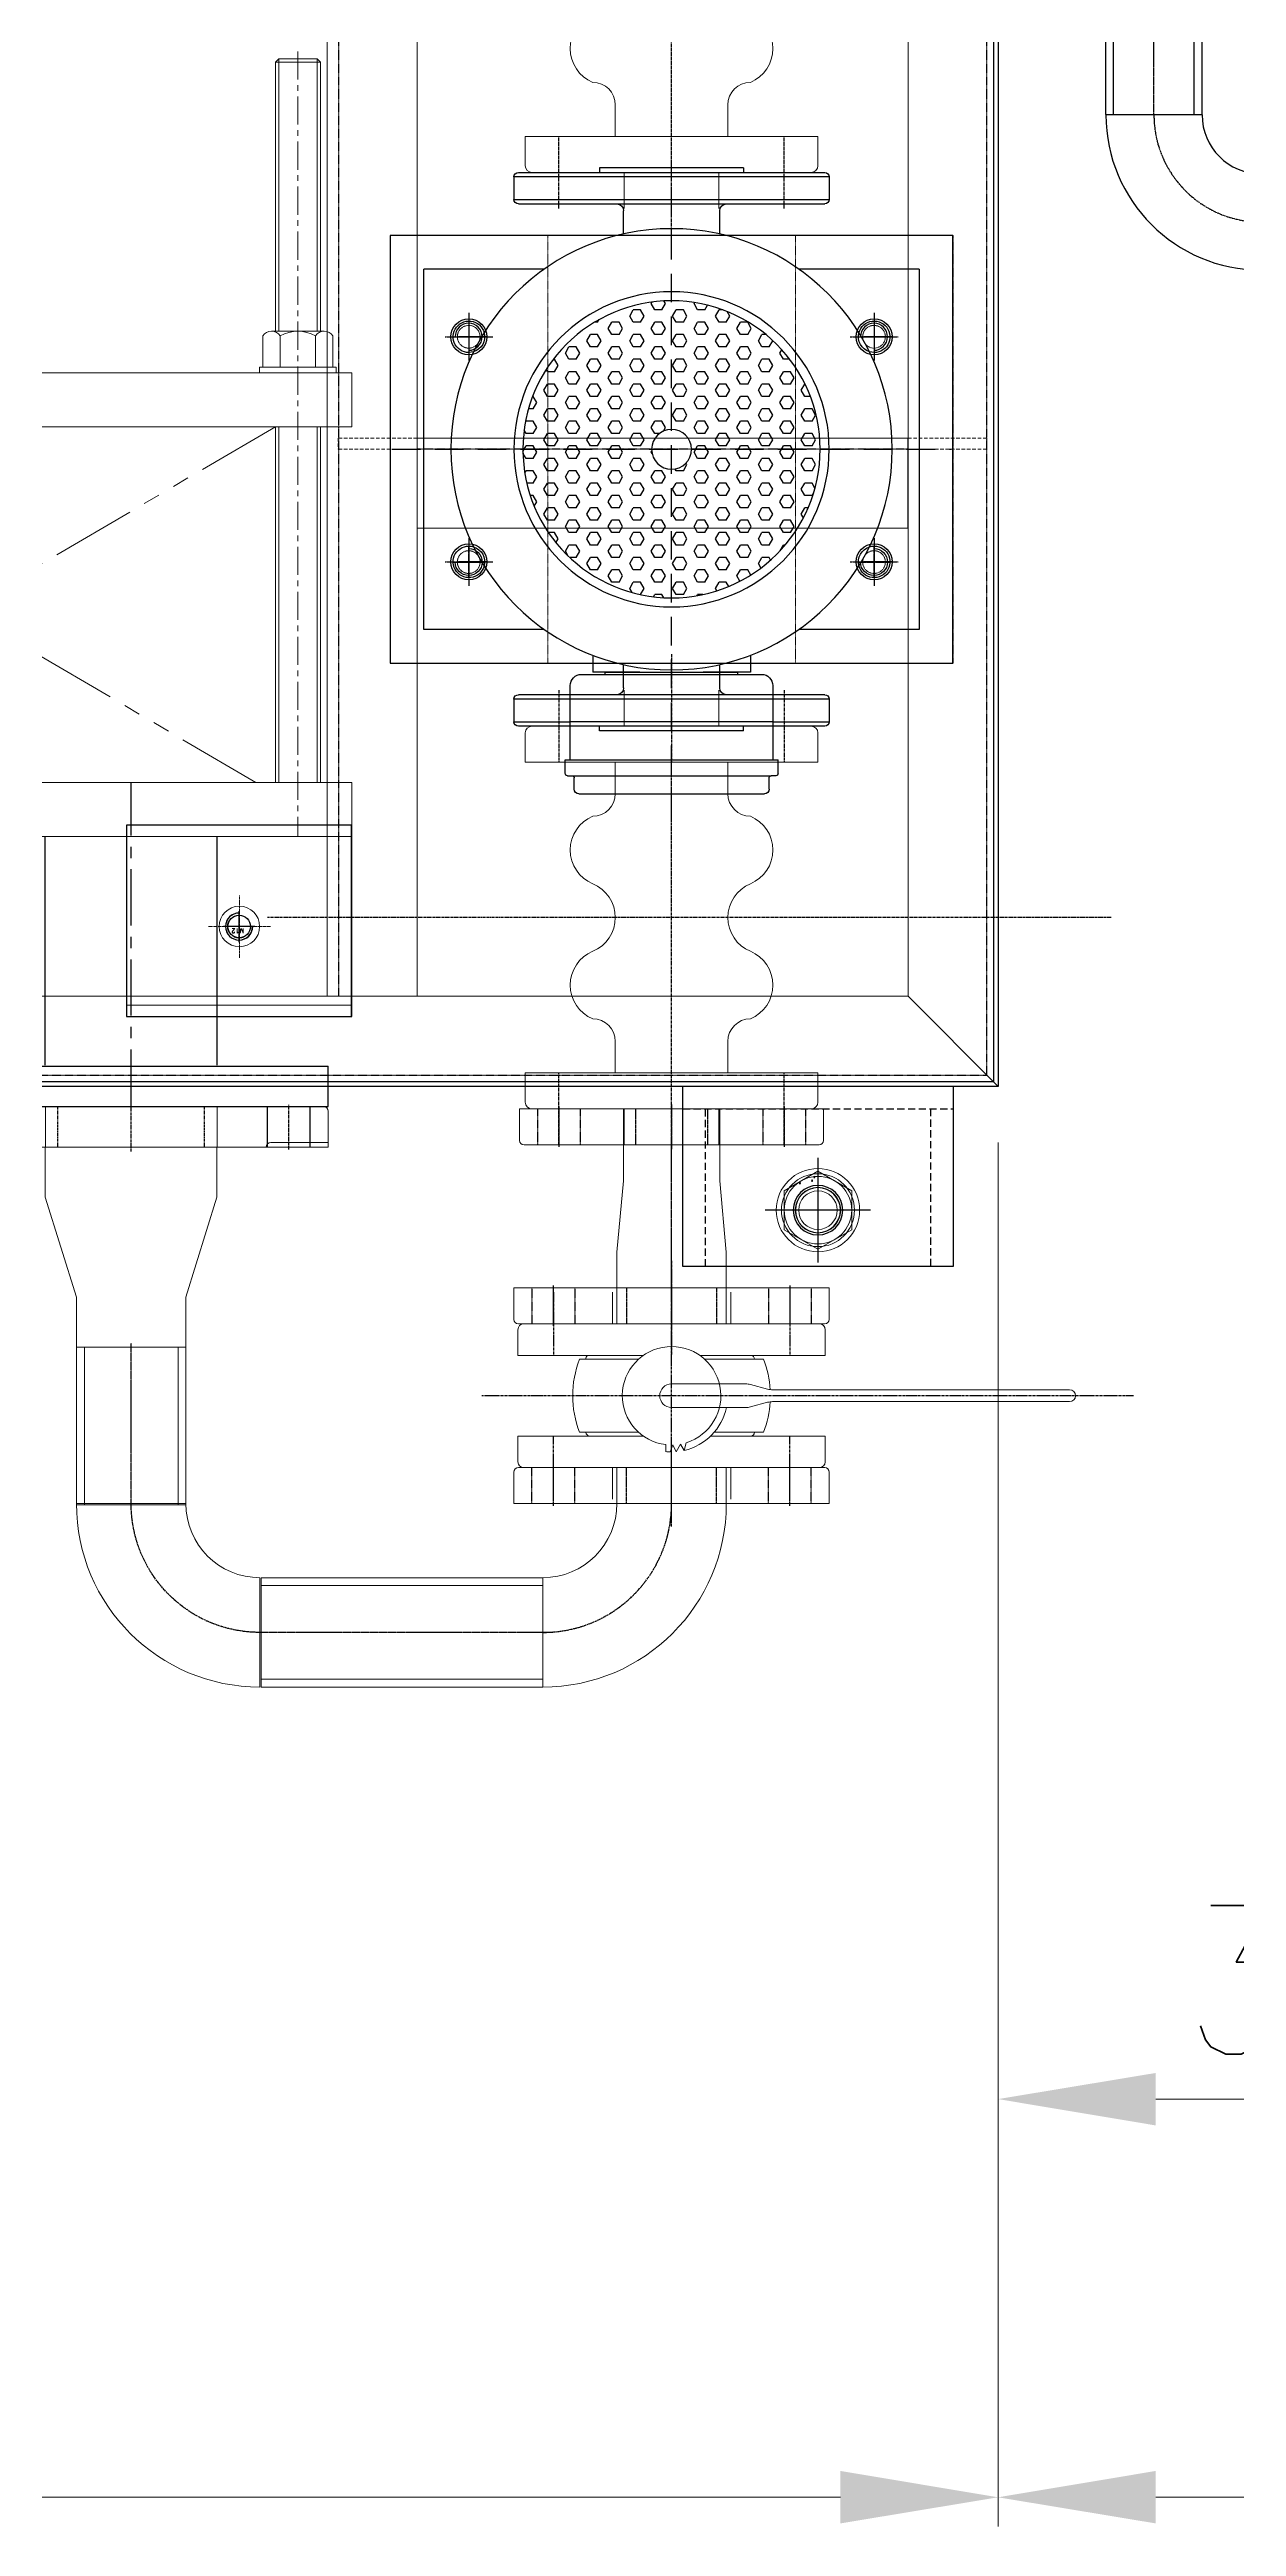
# Model space of a CAD drawing. Header units: millimetres. Extents: x -32759 to 129432, y 390 to 54305.
# Drawn here: x 15006 to 15533, y 26105 to 27205 of the extents above; entities that cross this region are included whole.
import ezdxf

# ---------------------------------------------------------------- set-up
doc = ezdxf.new("R2010")
doc.units = ezdxf.units.MM
for name, pattern in [('CENTER', [2, 1.25, -0.25, 0.25, -0.25]), ('DASHED', [19.05, 12.7, -6.35]), ('HIDDEN', [0.375, 0.25, -0.125]), ('HIDDEN2', [4.7625, 3.175, -1.5875]), ('PHANTOM', [2.5, 1.25, -0.25, 0.25, -0.25, 0.25, -0.25])]:
    doc.linetypes.add(name, pattern=pattern)
for name, color, linetype in [('01a', 8, 'Continuous'), ('01d', 211, 'Continuous'), ('01j', 243, 'Continuous'), ('1', 20, 'Continuous'), ('2', 2, 'DASHED'), ('3', 5, 'Continuous'), ('65A_65A_10K-FF', 7, 'Continuous'), ('BOM-UDEF', 3, 'Continuous'), ('CENTER', 1, 'CENTER'), ('CL', 1, 'CENTER'), ('FL', 3, 'Continuous'), ('HL', 2, 'HIDDEN'), ('IL', 5, 'PHANTOM'), ('OUTLINE', 7, 'Continuous'), ('PL', 5, 'PHANTOM'), ('RD', 5, 'Continuous'), ('외형선', 3, 'Continuous')]:
    doc.layers.add(name, color=color, linetype=linetype)
doc.layers.add('02 숨은선', color=2, linetype='HIDDEN', lineweight=15)
doc.layers.add('_BODY', color=7, linetype='Continuous', lineweight=13)
doc.styles.add('ROAMNS', font='romans.shx', dxfattribs={"width": 0.8, "bigfont": 'whgtxt.shx'})
doc.styles.get("Standard").update_dxf_attribs({"font": 'arial.ttf'})
doc.styles.add('한글', font='romans.shx', dxfattribs={"height": 4, "bigfont": 'whgtxt.shx'})
doc.dimstyles.new('20 작은 한덕_도면칫수', dxfattribs={"dimscale": 20, "dimtxt": 3.3, "dimasz": 3.5, "dimexe": 0.65, "dimexo": 1.25, "dimgap": 1, "dimtad": 1, "dimdec": 0, "dimdsep": 46, "dimtxsty": 'ROAMNS', "dimcen": 0, "dimclrd": 7, "dimclre": 7, "dimclrt": 2, "dimadec": 0, "dimazin": 2, "dimtp": 0.1, "dimtm": 0.1, "dimtfac": 0.71, "dimtdec": 0, "dimtmove": 0, "dimatfit": 3, "dimfxl": 1, "dimlwd": -1, "dimlwe": -1, "dimarcsym": 1})
doc.dimstyles.new('AM_ISO$0', dxfattribs={"dimtxt": 3.5, "dimasz": 3.5, "dimexe": 1, "dimexo": 1, "dimgap": 1.5, "dimtad": 1, "dimdsep": 46, "dimtxsty": 'Standard', "dimcen": 0, "dimclrd": 256, "dimclre": 256, "dimclrt": 2, "dimadec": 0, "dimazin": 2, "dimtp": 0.1, "dimtm": 0.1, "dimtfac": 0.71, "dimtdec": 3, "dimtmove": 0, "dimatfit": 3, "dimfxl": 1, "dimlwd": -1, "dimlwe": -1, "dimarcsym": 1})

# ---------------------------------------------------------------- blocks, each defined once
blk = doc.blocks.new('A$C63697C70')
at = {"ltscale": 0.5}
for p, q in [((2, 135), (2, 0)), ((16, 135), (2, 135)), ((18, 2), (18, 133)), ((2, 88.9), (18, 88.9)), ((2, 46.2), (18, 46.2)), ((2, 0), (16, 0))]:
    blk.add_line(p, q, dxfattribs=at)
for centre, start, end in [((16, 133), 0, 90), ((16, 2), 270, 0)]:
    blk.add_arc(centre, 2, start, end, dxfattribs=at)
at = {"layer": 'CL', "ltscale": 0.5}
for p, q in [((1, 117.5), (19, 117.5)), ((0, 67.5), (20, 67.5)), ((1, 17.5), (19, 17.5))]:
    blk.add_line(p, q, dxfattribs=at)
at = {"layer": 'HL', "ltscale": 0.5}
for p, q in [((2, 127), (18, 127)), ((2, 108), (18, 108)), ((2, 27), (18, 27)), ((2, 8), (18, 8))]:
    blk.add_line(p, q, dxfattribs=at)
at = {"layer": 'PL', "ltscale": 0.5}
for p, q in [((2, 83.5), (18, 83.5)), ((2, 51.5), (18, 51.5))]:
    blk.add_line(p, q, dxfattribs=at)
blk = doc.blocks.new('A$C01775BC6')
at = {"ltscale": 0.5}
for p, q in [((2, 48.6), (17.9, 48.6)), ((2, 0), (2, 48.6)), ((17.9, 48.6), (49.6, 45.6)), ((49.6, 45.6), (65.5, 45.6)), ((65.5, 45.6), (65.5, 2.9)), ((49.6, 2.9), (17.9, 0)), ((65.5, 2.9), (49.6, 2.9)), ((17.9, 0), (2, 0))]:
    blk.add_line(p, q, dxfattribs=at)
at = {"layer": 'CL', "ltscale": 0.5}
blk.add_line((0, 24.3), (67.5, 24.3), dxfattribs=at)
blk = doc.blocks.new('A$C351C1466')
at = {"ltscale": 0.5}
for p, q in [((2, 140), (2, 0)), ((16, 140), (2, 140)), ((18, 2), (18, 138)), ((2, 94.3), (18, 94.3)), ((2, 45.7), (18, 45.7)), ((2, 0), (16, 0))]:
    blk.add_line(p, q, dxfattribs=at)
for centre, start, end in [((16, 138), 0, 90), ((16, 2), 270, 0)]:
    blk.add_arc(centre, 2, start, end, dxfattribs=at)
at = {"layer": 'CL', "ltscale": 0.5}
for p, q in [((1, 122.5), (19, 122.5)), ((0, 70), (20, 70)), ((1, 17.5), (19, 17.5))]:
    blk.add_line(p, q, dxfattribs=at)
at = {"layer": 'HL', "ltscale": 0.5}
for p, q in [((2, 132), (18, 132)), ((2, 113), (18, 113)), ((2, 27), (18, 27)), ((2, 8), (18, 8))]:
    blk.add_line(p, q, dxfattribs=at)
at = {"layer": 'PL', "ltscale": 0.5}
for p, q in [((2, 90), (18, 90)), ((2, 50), (18, 50))]:
    blk.add_line(p, q, dxfattribs=at)
blk = doc.blocks.new('SDFGSDFGSDFG')
at = {"ltscale": 0.5, "xscale": -1, "rotation": 180}
blk.add_blockref('A$C63697C70', (335519, 36898.1), dxfattribs=at)
at = {"ltscale": 0.5}
blk.add_blockref('A$C351C1466', (335598.5, 36760.6), dxfattribs=at)
at = {"ltscale": 0.5, "xscale": -1}
blk.add_blockref('A$C01775BC6', (335602.5, 36806.3), dxfattribs=at)
blk = doc.blocks.new('BL-50P')
for p, q in [((33.5, 202), (33.5, 51.3)), ((39.5, 202), (39.5, 51.3)), ((3, 78), (16, 78)), ((16, 19.8), (16, 78)), ((70, 78), (57, 78)), ((57, 78), (57, 14.3)), ((0, -75), (0, 75)), ((73, 75), (73, -75)), ((16, 40.1), (16, 19.8)), ((18, 46.7), (18, 21.7)), ((33.2, 48.7), (30.8, 40.1)), ((39.8, 48.7), (42.2, 40.1)), ((55, 46.7), (55, 16.8)), ((57, 40.1), (57, 14.3)), ((-16, 30), (0, 30)), ((30.5, 37.5), (30.5, 0)), ((42.5, 37.5), (42.5, 0)), ((89, 30), (73, 30)), ((8, -0.7), (11.5, 0.7)), ((8.1, 2.4), (11.9, 4.6)), ((11.5, 0.7), (8.1, 2.4)), ((8.7, 6.4), (12.6, 7.4)), ((11.9, 4.6), (8.7, 6.4)), ((8.1, -2.9), (11.7, -2.9)), ((16, -78), (16, -14.3)), ((16, -14.3), (16, -41.5)), ((18, -16.8), (18, -46.7)), ((55, -16.8), (55, -46.7)), ((57, -14.3), (57, -78)), ((57, -14.3), (57, -42)), ((-16, -30), (0, -30)), ((89, -30), (73, -30)), ((18, -43.5), (18, -43.5)), ((55, -43.5), (55.5, -43.5)), ((3, -78), (16, -78)), ((70, -78), (57, -78))]:
    blk.add_line(p, q)
for centre, radius, start, end in [((36.5, 202), 3, 0, 180), ((3, 75), 3, 90, 180), ((70, 75), 3, 0, 90), ((23.5, 51.3), 10, 344.9149, 0), ((49.5, 51.3), 10, 180, 195.0851), ((18, 40.1), 2, 90, 180), ((36.5, 0), 50.2, 93.5055, 111.6124), ((40.5, 37.5), 10, 164.9149, 180), ((36.5, 0), 50.2, 68.3876, 86.4945), ((32.5, 37.5), 10, 0, 15.0851), ((55, 40.1), 2, 0, 90), ((36.5, 0), 28.5, 102.1532, 166.9419), ((36.5, 0), 25, 186.6152, 162.7268), ((36.5, 0), 6, 180, 0), ((36.5, 0), 28.5, 181.4361, 185.7998), ((18, -41.5), 2, 180, 270), ((36.5, 0), 50.2, 248.3876, 291.6124), ((55.5, -42), 1.5, 270, 0), ((3, -75), 3, 180, 270), ((70, -75), 3, 270, 0)]:
    blk.add_arc(centre, radius, start, end)
at = {"layer": 'CENTER'}
for p, q in [((36.5, 234.4), (36.5, -96.3)), ((-16, 60), (16, 60)), ((89, 60), (57, 60)), ((-29.9, 0), (119.7, 0)), ((-28, 0), (16, 0)), ((105, 0), (57, 0)), ((-16, -60), (16, -60)), ((89, -60), (57, -60))]:
    blk.add_line(p, q, dxfattribs=at)
blk = doc.blocks.new('747 3HP TOP')
at = {"layer": '1'}
h = blk.add_hatch(dxfattribs=at)
h.set_pattern_fill('HEX', color=256, style=0)
h.paths.add_polyline_path([(5285.2, 19853.7, 0.414214), (5219.2, 19787.7), (5276.3, 19787.7, -0.414214), (5285.2, 19796.6)])
h.paths.add_polyline_path([(5285.2, 19853.7), (5285.2, 19796.6, -0.414214), (5294, 19787.7), (5351.2, 19787.7, 0.414214)])
h.paths.add_polyline_path([(5351.2, 19787.7), (5294, 19787.7, -0.414214), (5285.2, 19778.8), (5285.2, 19721.7, 0.414214)])
h.paths.add_polyline_path([(5285.2, 19778.8, -0.414214), (5276.3, 19787.7), (5219.2, 19787.7, 0.414214), (5285.2, 19721.7)])
for p, q in [((5255.7, 19687.7), (5245.2, 19687.7)), ((5250.2, 19696.2), (5250.2, 19688.7)), ((5250.2, 19688.7), (5271.1, 19688.7)), ((5255.2, 19688.7), (5271.1, 19688.7)), ((5255.2, 19688.7), (5271.1, 19688.7)), ((5314.7, 19688.7), (5255.7, 19688.7)), ((5255.7, 19687.7), (5255.7, 19688.7)), ((5314.7, 19687.7), (5255.7, 19687.7)), ((5299.3, 19688.7), (5315.2, 19688.7)), ((5299.3, 19688.7), (5320.2, 19688.7)), ((5299.3, 19688.7), (5315.2, 19688.7)), ((5314.7, 19687.7), (5314.7, 19688.7)), ((5325.2, 19687.7), (5314.7, 19687.7)), ((5320.2, 19696.2), (5320.2, 19688.7)), ((5240.2, 19682.7), (5240.2, 19649.7)), ((5330.2, 19649.7), (5330.2, 19682.7)), ((5332.4, 19649.7), (5237.9, 19649.7)), ((5237.9, 19643.7), (5237.9, 19649.7)), ((5238.9, 19642.7), (5240.9, 19642.7)), ((5329.4, 19642.7), (5240.9, 19642.7)), ((5241.9, 19636.7), (5241.9, 19641.7)), ((5328.4, 19636.7), (5328.4, 19641.7)), ((5331.4, 19642.7), (5329.4, 19642.7)), ((5332.4, 19643.7), (5332.4, 19649.7)), ((5326.4, 19634.7), (5243.9, 19634.7))]:
    blk.add_line(p, q, dxfattribs=at)
for radius in [98, 70, 66, 8.86]:
    blk.add_circle((5285.2, 19787.7), radius, dxfattribs=at)
for centre, radius, start, end in [((5245.2, 19682.7), 5, 90, 180), ((5325.2, 19682.7), 5, 0, 90), ((5238.9, 19643.7), 1, 180, 270), ((5240.9, 19641.7), 1, 0, 90), ((5329.4, 19641.7), 1, 90, 180), ((5331.4, 19643.7), 1, 270, 0), ((5243.9, 19636.7), 2, 180, 270), ((5326.4, 19636.7), 2, 270, 0)]:
    blk.add_arc(centre, radius, start, end, dxfattribs=at)
blk = doc.blocks.new('6utryty')
at = {"layer": '1'}
for p, q in [((325293.9, 20885.6), (325157.9, 20885.6)), ((325193.9, 20887.6), (325257.9, 20887.6)), ((325193.9, 20887.6), (325193.9, 20885.6)), ((325257.9, 20887.6), (325257.9, 20885.6)), ((325155.9, 20883.6), (325155.9, 20873.6)), ((325155.9, 20883.6), (325295.9, 20883.6)), ((325295.9, 20873.6), (325155.9, 20873.6)), ((325295.9, 20883.6), (325295.9, 20873.6)), ((325293.9, 20871.6), (325157.9, 20871.6)), ((325204.5, 20858.2), (325204.5, 20868.6)), ((325247.2, 20858.2), (325247.2, 20868.6)), ((325115.9, 20842.6), (325169.3, 20842.6)), ((325115.9, 20842.6), (325115.9, 20682.6)), ((325282.5, 20842.6), (325335.9, 20842.6)), ((325335.9, 20682.6), (325335.9, 20842.6)), ((325115.9, 20682.6), (325169.3, 20682.6)), ((325282.5, 20682.6), (325335.9, 20682.6)), ((325157.9, 20653.6), (325181.1, 20653.6)), ((325271.1, 20653.6), (325293.9, 20653.6)), ((325155.9, 20651.6), (325155.9, 20641.6)), ((325155.9, 20651.6), (325181.1, 20651.6)), ((325271.1, 20651.6), (325295.9, 20651.6)), ((325295.9, 20651.6), (325295.9, 20641.6)), ((325181.1, 20641.6), (325155.9, 20641.6)), ((325157.9, 20639.6), (325181.1, 20639.6)), ((325295.9, 20641.6), (325271.1, 20641.6)), ((325271.1, 20639.6), (325293.9, 20639.6))]:
    blk.add_line(p, q, dxfattribs=at)
for centre, radius, start, end in [((325157.9, 20883.6), 2, 90, 180), ((325293.9, 20883.6), 2, 0, 90), ((325157.9, 20873.6), 2, 180, 270), ((325293.9, 20873.6), 2, 270, 0), ((325201.5, 20868.6), 3, 0, 90), ((325250.2, 20868.6), 3, 90, 180), ((325135.9, 20812.6), 7, 14.4769, 287.4139), ((325315.9, 20812.6), 7, 252.5861, 165.5231), ((325135.9, 20712.6), 7, 72.5861, 345.5231), ((325315.9, 20712.6), 7, 194.4769, 107.4139), ((325157.9, 20651.6), 2, 90, 180), ((325293.9, 20651.6), 2, 0, 90), ((325157.9, 20641.6), 2, 180, 270), ((325293.9, 20641.6), 2, 270, 0)]:
    blk.add_arc(centre, radius, start, end, dxfattribs=at)
at = {"layer": '2'}
for p, q in [((325225.9, 20599.3), (325225.9, 20890.7)), ((325135.9, 20820.6), (325135.9, 20804.5)), ((325315.9, 20820.6), (325315.9, 20804.5)), ((325127.8, 20812.6), (325143.9, 20812.6)), ((325307.8, 20812.6), (325323.9, 20812.6)), ((325350.1, 20762.6), (325101.7, 20762.6)), ((325135.9, 20720.6), (325135.9, 20704.5)), ((325315.9, 20720.6), (325315.9, 20704.5)), ((325127.8, 20712.6), (325143.9, 20712.6)), ((325307.8, 20712.6), (325323.9, 20712.6))]:
    blk.add_line(p, q, dxfattribs=at)
at = {"layer": '3'}
for p, q in [((325204.5, 20656.6), (325204.5, 20667)), ((325247.2, 20656.6), (325247.2, 20667)), ((325181.1, 20653.6), (325271.1, 20653.6)), ((325181.1, 20651.6), (325271.1, 20651.6)), ((325181.1, 20641.6), (325271.1, 20641.6)), ((325181.1, 20639.6), (325271.1, 20639.6)), ((325193.9, 20637.6), (325193.9, 20639.6)), ((325193.9, 20637.6), (325257.9, 20637.6)), ((325257.9, 20637.6), (325257.9, 20639.6))]:
    blk.add_line(p, q, dxfattribs=at)
for centre, radius, start, end in [((325135.9, 20812.6), 7, 287.4139, 14.4769), ((325315.9, 20812.6), 7, 165.5231, 252.5861), ((325135.9, 20712.6), 7, 345.5231, 72.5861), ((325315.9, 20712.6), 7, 107.4139, 194.4769), ((325201.5, 20656.6), 3, 270, 0), ((325250.2, 20656.6), 3, 180, 270)]:
    blk.add_arc(centre, radius, start, end, dxfattribs=at)
at = {"layer": '1'}
blk.add_blockref('747 3HP TOP', (319940.7, 974.9), dxfattribs=at)
blk = doc.blocks.new('A$C445176EE')
at = {"color": 2, "linetype": 'HIDDEN2', "ltscale": 0.5}
for p, q in [((35, 40), (0, 40)), ((0, 40), (0, 35)), ((35, 35), (0, 35)), ((253, 40), (288, 40)), ((253, 35), (288, 35)), ((288, 40), (288, 35))]:
    blk.add_line(p, q, dxfattribs=at)
at = {"ltscale": 0.5}
for p, q in [((253, 40), (35, 40)), ((35, 40), (35, 0)), ((253, 40), (253, 0)), ((35, 0), (253, 0))]:
    blk.add_line(p, q, dxfattribs=at)
at = {"layer": 'HL', "ltscale": 0.5}
blk.add_line((253, 35), (35, 35), dxfattribs=at)
blk = doc.blocks.new('sdfgsdfgsfgd')
at = {"ltscale": 0.5}
blk.add_circle((488041.9, 298396.3), 5.05, dxfattribs=at)
at = {"layer": 'CL', "ltscale": 0.5}
for p, q in [((488041.9, 298403.3), (488041.9, 298389.3)), ((488034.9, 298396.3), (488048.9, 298396.3))]:
    blk.add_line(p, q, dxfattribs=at)
at = {"layer": 'FL', "color": 1, "ltscale": 0.5}
blk.add_arc((488041.9, 298396.3), 6, 270, 180, dxfattribs=at)
at = {"color": 2, "ltscale": 0.5, "insert": (488039.8, 298399.2), "char_height": 2, "width": 1.543, "attachment_point": 1, "style": '한글'}
blk.add_mtext('M12', dxfattribs=at)
blk = doc.blocks.new('sdgsdfgfsdgfdsgsd')
at = {"ltscale": 0.5}
for p, q in [((488000.2, 298377.5), (488000.2, 298292.5)), ((488100.2, 298377.5), (488000.2, 298377.5)), ((488100.2, 298292.5), (488100.2, 298377.5)), ((488000.2, 298292.5), (488100.2, 298292.5))]:
    blk.add_line(p, q, dxfattribs=at)
blk.add_blockref('sdfgsdfgsfgd', (8.3, -58.8))
blk = doc.blocks.new('hgfgh')
at = {"ltscale": 0.5}
for p, q in [((496361.3, 294378.3), (496361.3, 294188.3)), ((496611.3, 294378.3), (496361.3, 294378.3)), ((496611.3, 294188.3), (496611.3, 294378.3)), ((496361.3, 294188.3), (496611.3, 294188.3))]:
    blk.add_line(p, q, dxfattribs=at)
for centre in [(496396.3, 294333.3), (496576.3, 294333.3), (496396.3, 294233.3), (496576.3, 294233.3)]:
    blk.add_circle(centre, 8, dxfattribs=at)
at = {"layer": 'CL', "ltscale": 0.5}
for p, q in [((496396.3, 294343.9), (496396.3, 294322.7)), ((496576.3, 294343.9), (496576.3, 294322.7)), ((496385.7, 294333.3), (496406.9, 294333.3)), ((496565.7, 294333.3), (496586.9, 294333.3)), ((496396.3, 294243.9), (496396.3, 294222.7)), ((496576.3, 294243.9), (496576.3, 294222.7)), ((496385.7, 294233.3), (496406.9, 294233.3)), ((496565.7, 294233.3), (496586.9, 294233.3))]:
    blk.add_line(p, q, dxfattribs=at)
blk = doc.blocks.new('A$C596F1DD5')
at = {"ltscale": 0.5}
for p, q in [((32.9, 81.5), (81.5, 81.5)), ((0, 48.6), (0, 0))]:
    blk.add_line(p, q, dxfattribs=at)
for radius in [81.5, 32.9]:
    blk.add_arc((0, 81.5), radius, 270, 0, dxfattribs=at)
at = {"layer": 'CL', "ltscale": 0.5}
blk.add_arc((0, 81.5), 57.2, 270, 0, dxfattribs=at)
blk = doc.blocks.new('SDFGSDFGFSDGSDG')
at = {"color": 7}
for p, q in [((341282.7, 45572.3), (341282.7, 45472.3)), ((341282.7, 45572.3), (341357.7, 45572.3)), ((341357.7, 45226.3), (341357.7, 45572.3)), ((341282.7, 45472.3), (341357.7, 45472.3)), ((341724.7, 45424.3), (341799.7, 45424.3)), ((341799.7, 45374.3), (341799.7, 45424.3)), ((341724.7, 45374.3), (341799.7, 45374.3)), ((341282.7, 45326.3), (341357.7, 45326.3)), ((341282.7, 45326.3), (341282.7, 45226.3)), ((341282.7, 45226.3), (341357.7, 45226.3))]:
    blk.add_line(p, q, dxfattribs=at)
at = {"color": 7, "linetype": 'Continuous'}
for p, q in [((341357.7, 45572.3), (341381.7, 45572.3)), ((341381.7, 45226.3), (341381.7, 45572.3)), ((341539.7, 45572.3), (341563.7, 45572.3)), ((341539.7, 45572.3), (341539.7, 45226.3)), ((341563.7, 45572.3), (341563.7, 45226.3)), ((341724.7, 45424.3), (341724.7, 45374.3)), ((341539.7, 45417), (341381.7, 45417)), ((341724.7, 45417), (341508.7, 45417)), ((341539.7, 45381.7), (341381.7, 45381.7)), ((341724.7, 45381.7), (341508.7, 45381.7)), ((341357.7, 45226.3), (341381.7, 45226.3)), ((341539.7, 45226.3), (341563.7, 45226.3))]:
    blk.add_line(p, q, dxfattribs=at)
for p, q in [((341539.7, 45558.3), (341381.7, 45558.3)), ((341566.1, 45565.3), (341563.7, 45565.3)), ((341566.1, 45531.3), (341566.1, 45565.3)), ((341580.1, 45563.9), (341566.1, 45563.9)), ((341580.1, 45556.1), (341566.1, 45556.1)), ((341582.1, 45536.6), (341582.1, 45560)), ((341701.7, 45558.3), (341582.1, 45558.3)), ((341701.7, 45558.3), (341703.2, 45556.8)), ((341703.2, 45556.8), (341703.2, 45548.3)), ((341703.2, 45539.8), (341703.2, 45548.3)), ((341703.2, 45539.8), (341703.2, 45548.3)), ((341539.7, 45538.3), (341381.7, 45538.3)), ((341580.1, 45540.5), (341566.1, 45540.5)), ((341580.1, 45532.8), (341566.1, 45532.8)), ((341701.7, 45538.3), (341582.1, 45538.3)), ((341701.7, 45538.3), (341703.2, 45539.8)), ((341566.1, 45531.3), (341563.7, 45531.3)), ((341539.7, 45260.3), (341381.7, 45260.3)), ((341566.1, 45267.3), (341563.7, 45267.3)), ((341566.1, 45267.3), (341566.1, 45233.3)), ((341580.1, 45265.9), (341566.1, 45265.9)), ((341580.1, 45258.1), (341566.1, 45258.1)), ((341582.1, 45262), (341582.1, 45238.6)), ((341701.7, 45260.3), (341582.1, 45260.3)), ((341701.7, 45260.3), (341703.2, 45258.8)), ((341703.2, 45258.8), (341703.2, 45250.3)), ((341703.2, 45258.8), (341703.2, 45250.3)), ((341703.2, 45241.8), (341703.2, 45250.3)), ((341539.7, 45240.3), (341381.7, 45240.3)), ((341580.1, 45242.5), (341566.1, 45242.5)), ((341701.7, 45240.3), (341582.1, 45240.3)), ((341701.7, 45240.3), (341703.2, 45241.8)), ((341566.1, 45233.3), (341563.7, 45233.3)), ((341580.1, 45234.8), (341566.1, 45234.8))]:
    blk.add_line(p, q)
at = {"color": 1}
for p, q in [((341539.7, 45556.8), (341381.7, 45556.8)), ((341703.2, 45556.8), (341582.1, 45556.8)), ((341701.7, 45558.3), (341701.7, 45548.3)), ((341701.7, 45538.3), (341701.7, 45548.3)), ((341539.7, 45539.8), (341381.7, 45539.8)), ((341703.2, 45539.8), (341582.1, 45539.8)), ((341539.7, 45258.8), (341381.7, 45258.8)), ((341703.2, 45258.8), (341582.1, 45258.8)), ((341701.7, 45260.3), (341701.7, 45250.3)), ((341701.7, 45240.3), (341701.7, 45250.3)), ((341539.7, 45241.8), (341381.7, 45241.8)), ((341703.2, 45241.8), (341582.1, 45241.8))]:
    blk.add_line(p, q, dxfattribs=at)
at = {"color": 1, "linetype": 'CENTER', "ltscale": 10}
for p, q in [((341706.4, 45548.3), (341357.7, 45548.3)), ((341357.7, 45399.3), (341724.7, 45399.3)), ((341706.4, 45250.3), (341357.7, 45250.3))]:
    blk.add_line(p, q, dxfattribs=at)
at = {"color": 1, "linetype": 'CENTER'}
for p, q in [((341317.7, 45508.5), (341317.7, 45536.2)), ((341303.8, 45522.3), (341331.5, 45522.3)), ((341774.7, 45385.5), (341774.7, 45413.2)), ((341788.5, 45399.3), (341760.8, 45399.3)), ((341317.7, 45262.5), (341317.7, 45290.2)), ((341303.8, 45276.3), (341331.5, 45276.3))]:
    blk.add_line(p, q, dxfattribs=at)
at = {"color": 6, "linetype": 'PHANTOM', "ltscale": 30}
for p, q in [((341381.7, 45269), (341539.7, 45538.3)), ((341539.7, 45260.3), (341381.7, 45529.7))]:
    blk.add_line(p, q, dxfattribs=at)
at = {"color": 4}
for centre in [(341317.7, 45522.3), (341774.7, 45399.3), (341317.7, 45276.3)]:
    blk.add_circle(centre, 9, dxfattribs=at)
for centre, radius, start, end in [((341577.4, 45560), 4.72, 304.3645, 55.6355), ((341566.3, 45548.3), 15.8, 330.4421, 29.5579), ((341577.4, 45536.6), 4.72, 304.3645, 55.6355), ((341577.4, 45262), 4.72, 304.3645, 55.6355), ((341566.3, 45250.3), 15.8, 330.4421, 29.5579), ((341577.4, 45238.6), 4.72, 304.3645, 55.6355)]:
    blk.add_arc(centre, radius, start, end)
at = {"color": 0, "linetype": 'ByBlock'}
for p in [(341282.7, 45572.3), (341357.7, 45572.3), (341724.7, 45424.3), (341799.7, 45374.3), (341799.7, 45374.3)]:
    blk.add_point(p, dxfattribs=at)
at = {"color": 1, "linetype": 'CENTER'}
blk.add_point((341774.7, 45388), dxfattribs=at)
at = {"color": 3, "linetype": 'ByBlock'}
blk.add_point((341799.7, 45374.3), dxfattribs=at)
blk.add_point((341799.7, 45374.3), dxfattribs=at)
blk.add_point((341799.7, 45374.3), dxfattribs=at)
at = {"layer": '65A_65A_10K-FF', "color": 7, "linetype": 'Continuous'}
for p, q in [((341157.7, 45561.8), (341157.7, 45386.8)), ((341157.7, 45561.8), (341175.7, 45561.8)), ((341175.7, 45561.8), (341175.7, 45386.8)), ((341176.1, 45512.5), (341357.7, 45512.5)), ((341176.1, 45436.2), (341357.7, 45436.2)), ((341237.7, 45411.8), (341237.7, 45236.8)), ((341237.7, 45411.8), (341255.7, 45411.8)), ((341255.7, 45411.8), (341255.7, 45236.8)), ((341157.7, 45386.8), (341175.7, 45386.8)), ((341256.1, 45362.5), (341357.7, 45362.5)), ((341256.1, 45286.2), (341357.7, 45286.2)), ((341237.7, 45236.8), (341255.7, 45236.8))]:
    blk.add_line(p, q, dxfattribs=at)
at = {"layer": 'Defpoints', "color": 3, "linetype": 'ByBlock'}
blk.add_point((341207.7, 45522.3), dxfattribs=at)
at = {"layer": 'OUTLINE', "color": 1, "linetype": 'CENTER', "ltscale": 20}
for p, q in [((341158.1, 45474.3), (341381.7, 45474.3)), ((341238.1, 45324.3), (341381.7, 45324.3))]:
    blk.add_line(p, q, dxfattribs=at)
blk = doc.blocks.new('FRP-32')
for p, q in [((0, -62), (0, 62)), ((16, 65), (3, 65)), ((16, -65), (16, 65)), ((154, 65), (167, 65)), ((154, -65), (154, 65)), ((170, -62), (170, 62)), ((16, 25), (30, 25)), ((140, 25), (154, 25)), ((-16, 21), (0, 21)), ((186, 21), (170, 21)), ((-16, -21), (0, -21)), ((186, -21), (170, -21)), ((16, -25), (30, -25)), ((140, -25), (154, -25)), ((3, -65), (16, -65)), ((167, -65), (154, -65))]:
    blk.add_line(p, q)
for centre, radius, start, end in [((3, 62), 3, 90, 180), ((167, 62), 3, 0, 90), ((55, 28.75), 16.25, 22.61986, 157.38014), ((115, 28.75), 16.25, 22.61986, 157.38014), ((30, 35), 10, 270, 0), ((85, 41.25), 16.25, 202.61986, 337.38014), ((140, 35), 10, 180, 270), ((30, -35), 10, 0, 90), ((85, -41.25), 16.25, 22.61986, 157.38014), ((140, -35), 10, 90, 180), ((55, -28.75), 16.25, 202.61986, 337.38014), ((115, -28.75), 16.25, 202.61986, 337.38014), ((3, -62), 3, 180, 270), ((167, -62), 3, 270, 0)]:
    blk.add_arc(centre, radius, start, end)
at = {"layer": 'CENTER'}
for p, q in [((85, 195.21), (85, -179.4)), ((-16, 50), (16, 50)), ((186, 50), (154, 50)), ((-32, 0), (16, 0)), ((16, 0), (154, 0)), ((202, 0), (154, 0)), ((-16, -50), (16, -50)), ((186, -50), (154, -50))]:
    blk.add_line(p, q, dxfattribs=at)
blk = doc.blocks.new('HS_BOM', base_point=(-3113.6, 16316.3))
at = {"layer": 'BOM-UDEF'}
blk.add_circle((-3113.6, 16316.3), 0.25, dxfattribs=at)
blk = doc.blocks.new('새sdfsdfsdf블wdwdwd')
for p, q in [((32671.3, -32677.4), (32671.3, -32852.4)), ((32687.3, -32677.4), (32671.3, -32677.4)), ((32673.3, -32702.9), (32673.3, -32677.4)), ((32689.3, -32850.4), (32689.3, -32679.4)), ((32671.3, -32726.8), (32689.3, -32726.8)), ((32671.3, -32803.1), (32689.3, -32803.1)), ((32673.3, -32852.4), (32673.3, -32826.9)), ((32671.3, -32852.4), (32687.3, -32852.4))]:
    blk.add_line(p, q)
for centre, start, end in [((32687.3, -32679.4), 0, 90), ((32671.3, -32702.9), 270, 0), ((32671.3, -32826.9), 0, 90), ((32687.3, -32850.4), 270, 0)]:
    blk.add_arc(centre, 2, start, end)
at = {"layer": 'CL'}
for p, q in [((32670.3, -32694.9), (32690.3, -32694.9)), ((32669.3, -32764.9), (32691.3, -32764.9)), ((32670.3, -32834.9), (32690.3, -32834.9))]:
    blk.add_line(p, q, dxfattribs=at)
at = {"layer": 'HL'}
for p, q in [((32671.3, -32685.4), (32689.3, -32685.4)), ((32671.3, -32704.4), (32689.3, -32704.4)), ((32671.3, -32825.4), (32689.3, -32825.4)), ((32671.3, -32844.4), (32689.3, -32844.4))]:
    blk.add_line(p, q, dxfattribs=at)
at = {"layer": 'IL'}
for p, q in [((32671.3, -32732.4), (32689.3, -32732.4)), ((32671.3, -32797.4), (32689.3, -32797.4))]:
    blk.add_line(p, q, dxfattribs=at)
at = {"layer": 'BOM-UDEF'}
blk.add_blockref('HS_BOM', (32677.4, -32714.3), dxfattribs=at)
blk = doc.blocks.new('A$C6486443F')
for p, q in [((22.2, 111.8), (66.7, 125.7)), ((66.7, 125.7), (88.9, 125.7)), ((0, 111.8), (22.2, 111.8)), ((0, 111.8), (0, 63.2)), ((0, 111.8), (0, 63.2)), ((22.2, 63.2), (0, 63.2)), ((66.7, 49.4), (22.2, 63.2)), ((88.9, 49.4), (66.7, 49.4))]:
    blk.add_line(p, q)
blk.add_blockref('새sdfsdfsdf블wdwdwd', (-32582.4, 32852.4))
blk = doc.blocks.new('asfsafsdfffas')
for p, q in [((495497.8, 292525.5), (495482.8, 292516.9)), ((495482.8, 292516.9), (495482.8, 292499.6)), ((495512.8, 292516.9), (495497.8, 292525.5)), ((495512.8, 292499.6), (495512.8, 292516.9)), ((495482.8, 292499.6), (495497.8, 292490.9)), ((495497.8, 292490.9), (495512.8, 292499.6))]:
    blk.add_line(p, q)
at = {"ltscale": 0.5}
blk.add_line((495437.8, 292453.2), (495557.8, 292453.2), dxfattribs=at)
for radius in [18.5, 16.2, 15, 11, 10.1, 8.56]:
    blk.add_circle((495497.8, 292508.2), radius)
at = {"layer": '1', "ltscale": 10}
for p, q in [((495497.8, 292484.9), (495497.8, 292531.5)), ((495521.1, 292508.2), (495474.4, 292508.2))]:
    blk.add_line(p, q, dxfattribs=at)
at = {"layer": 'CL'}
for p, q in [((495497.8, 292487.7), (495497.8, 292528.7)), ((495497.8, 292488.9), (495497.8, 292527.5)), ((495497.8, 292490), (495497.8, 292526.4)), ((495518.3, 292508.2), (495477.3, 292508.2)), ((495517.1, 292508.2), (495478.5, 292508.2)), ((495516, 292508.2), (495479.6, 292508.2))]:
    blk.add_line(p, q, dxfattribs=at)
at = {"layer": 'RD'}
blk.add_circle((495497.8, 292508.2), 10, dxfattribs=at)
at = {"layer": '외형선'}
for p, q in [((495557.8, 292533.2), (495437.8, 292533.2)), ((495437.8, 292533.2), (495437.8, 292453.2)), ((495557.8, 292453.2), (495557.8, 292533.2))]:
    blk.add_line(p, q, dxfattribs=at)
at = {"layer": '외형선', "color": 2, "linetype": 'HIDDEN2'}
for p, q in [((495447.8, 292533.2), (495447.8, 292463.2)), ((495547.8, 292463.2), (495547.8, 292533.2)), ((495437.8, 292463.2), (495557.8, 292463.2))]:
    blk.add_line(p, q, dxfattribs=at)
at = {"layer": '외형선'}
blk.add_circle((495497.8, 292508.2), 11, dxfattribs=at)
at = {"layer": 'BOM-UDEF', "rotation": 180}
for p in [(495489.8, 292496.2), (495495.2, 292495.1), (495496.2, 292493.5)]:
    blk.add_blockref('HS_BOM', p, dxfattribs=at)
blk = doc.blocks.new('xcvxcvb')
at = {"ltscale": 0.5}
for p, q in [((499967.3, 297427.4), (499967.3, 296861.4)), ((500007.3, 297387.4), (499967.3, 297427.4)), ((500007.3, 296901.4), (500007.3, 297387.4)), ((500007.3, 296901.4), (499967.3, 296861.4))]:
    blk.add_line(p, q, dxfattribs=at)
at = {"layer": 'HL', "ltscale": 0.5}
blk.add_line((499972.3, 297422.4), (499972.3, 296866.4), dxfattribs=at)
blk = doc.blocks.new('asfasfsadfas')
at = {"ltscale": 0.5}
for p, q in [((503999.7, 299042.8), (503513.7, 299042.8)), ((503513.7, 299002.8), (503513.7, 299042.8)), ((503999.7, 299002.8), (503999.7, 299042.8)), ((503513.7, 299002.8), (503999.7, 299002.8))]:
    blk.add_line(p, q, dxfattribs=at)
at = {"layer": 'HL', "ltscale": 0.5}
blk.add_line((503513.7, 299007.8), (503999.7, 299007.8), dxfattribs=at)
blk = doc.blocks.new('sdfgsdgfsgfsd')
at = {"ltscale": 0.5}
for p, q in [((56535.4, -11829.8), (57770.4, -11829.8)), ((56575.4, -11869.8), (56535.4, -11829.8)), ((57730.4, -11869.8), (57770.4, -11829.8)), ((57730.4, -11869.8), (56575.4, -11869.8))]:
    blk.add_line(p, q, dxfattribs=at)
at = {"layer": 'HL', "ltscale": 0.5}
blk.add_line((56540.4, -11834.8), (57765.4, -11834.8), dxfattribs=at)
blk = doc.blocks.new('xcvbxcbvxcvbxc')
at = {"extrusion": (0, 0, -1), "zscale": -1}
blk.add_blockref('asfsafsdfffas', (-552093.2, -305783), dxfattribs=at)
for name, p in [('asfsafsdfffas', (-437787.4, -305783)), ('sdfgsdgfsgfsd', (0, -1500))]:
    blk.add_blockref(name, p)
for name, p, rotation in [('xcvxcvb', (443431.9, 283531.6), 180), ('asfasfsadfas', (-355831.2, 490143.9), 270), ('asfasfsadfas', (-356151.2, 490143.9), 270), ('asfsafsdfffas', (437807.4, 278557.4), 180)]:
    blk.add_blockref(name, p, dxfattribs=dict(at, rotation=rotation))
at = {"rotation": 180}
for name, p in [('xcvxcvb', (557737.7, 283531.6)), ('asfsafsdfffas', (552093.2, 278557.4))]:
    blk.add_blockref(name, p, dxfattribs=at)
at = {"extrusion": (0, 0, -1), "xscale": -1, "zscale": -1, "rotation": 90}
blk.add_blockref('asfasfsadfas', (241530.4, 490143.9), dxfattribs=at)
at = {"xscale": -1, "rotation": 180}
blk.add_blockref('sdfgsdgfsgfsd', (0, -25725.6), dxfattribs=at)
blk = doc.blocks.new('zxcvxcvxz')
at = {"ltscale": 0.5}
for p, q in [((487475.9, 298214.1), (487475.9, 298134.1)), ((487535.9, 298214.1), (487475.9, 298214.1)), ((487535.9, 298134.1), (487535.9, 298214.1)), ((487475.9, 298134.1), (487535.9, 298134.1))]:
    blk.add_line(p, q, dxfattribs=at)
blk.add_blockref('sdfgsdfgsfgd', (-536, -237.2))
blk = doc.blocks.new('vbn')
at = {"ltscale": 0.5}
blk.add_circle((491764.7, 300516.7), 5.05, dxfattribs=at)
at = {"layer": 'CL', "ltscale": 0.5}
for p, q in [((491757.7, 300516.7), (491771.7, 300516.7)), ((491764.7, 300523.7), (491764.7, 300509.7))]:
    blk.add_line(p, q, dxfattribs=at)
at = {"layer": 'FL', "color": 1, "ltscale": 0.5}
blk.add_arc((491764.7, 300516.7), 6, 270, 180, dxfattribs=at)
blk = doc.blocks.new('xcvbxcv')
at = {"ltscale": 0.5}
for p, q in [((495958.8, 294579.4), (495888.8, 294579.4)), ((495888.8, 294389.4), (495888.8, 294579.4)), ((495958.8, 294579.4), (495958.8, 294389.4)), ((495958.8, 294389.4), (495888.8, 294389.4))]:
    blk.add_line(p, q, dxfattribs=at)
blk.add_blockref('vbn', (4159, -5982.3))
at = {"extrusion": (0, 0, -1), "zscale": -1, "rotation": 180}
blk.add_blockref('vbn', (-4159, 594951), dxfattribs=at)
blk = doc.blocks.new('sdfgsfgdsds')
at = {"ltscale": 0.5}
for p, q in [((55035.4, -13329.8, 0), (56270.4, -13329.8, 0)), ((55035.4, -13895.8, 0), (55035.4, -13329.8, 0)), ((55037.4, -13331.8, 0), (56268.4, -13331.8, 0)), ((55037.4, -13893.8, 0), (55037.4, -13331.8, 0)), ((56268.4, -13331.8, 0), (56268.4, -13893.8, 0)), ((56270.4, -13329.8, 0), (56270.4, -13895.8, 0)), ((56270.4, -13895.8, 0), (55035.4, -13895.8, 0)), ((56268.4, -13893.8, 0), (55037.4, -13893.8, 0))]:
    blk.add_line(p, q, dxfattribs=at)
at = {"layer": '01d', "rotation": 180}
for name, p in [('zxcvxcvxz', (543316.3, 284791.3, 0)), ('sdgsdfgfsdgfdsgsd', (543737.5, 284512.7, 0)), ('sdgsdfgfsdgfdsgsd', (543983.5, 284512.7, 0))]:
    blk.add_blockref(name, p, dxfattribs=at)
at = {"layer": '02 숨은선'}
for p in [(-440833.4, -308097.2, 0), (-440653.4, -308097.2, 0), (-440518.4, -308097.2, 0), (-440338.4, -308097.2, 0), (-439888.4, -308097.2, 0), (-439708.4, -308097.2, 0)]:
    blk.add_blockref('xcvbxcv', p, dxfattribs=at)
blk = doc.blocks.new('A$C2DE532F0')
at = {"ltscale": 0.5}
for p, q in [((0, 2), (0, 72)), ((0, 72), (48.6, 72)), ((3.5, 2), (3.5, 72)), ((45.1, 2), (45.1, 72)), ((48.6, 72), (48.6, 2)), ((48.6, 2), (0, 2))]:
    blk.add_line(p, q, dxfattribs=at)
at = {"layer": 'CL', "ltscale": 0.5}
blk.add_line((24.3, 0), (24.3, 74), dxfattribs=at)
blk = doc.blocks.new('A$C648E748A')
at = {"ltscale": 0.5}
for p, q in [((0, 2), (0, 127)), ((0, 127), (48.6, 127)), ((3.5, 2), (3.5, 127)), ((45.1, 2), (45.1, 127)), ((48.6, 127), (48.6, 2)), ((48.6, 2), (0, 2))]:
    blk.add_line(p, q, dxfattribs=at)
at = {"layer": 'CL', "ltscale": 0.5}
blk.add_line((24.3, 0), (24.3, 129), dxfattribs=at)
blk = doc.blocks.new('*D1573')
at = {"color": 7, "linetype": 'ByBlock', "transparency": 16777216}
for p, q in [((264073.4, 139460.4), (264073.4, 139001.5)), ((263771.3, 139439.4), (263771.3, 139001.5)), ((263841.3, 139014.5), (264003.4, 139014.5))]:
    blk.add_line(p, q, dxfattribs=at)
at = {"color": 7, "transparency": 16777216}
for points in [[(263841.3, 139026.1), (263841.3, 139002.8), (263771.3, 139014.5)], [(264003.4, 139026.1), (264003.4, 139002.8), (264073.4, 139014.5)]]:
    blk.add_solid(points, dxfattribs=at)
at = {"layer": 'Defpoints', "color": 0, "transparency": 16777216}
for p in [(264073.4, 139485.4), (263771.3, 139464.4), (264073.4, 139014.5)]:
    blk.add_point(p, dxfattribs=at)
at = {"color": 2, "transparency": 16777216, "insert": (263922.3, 139067.5), "char_height": 66, "attachment_point": 5, "style": 'ROAMNS'}
blk.add_mtext('302', dxfattribs=at)
blk = doc.blocks.new('ytreyrty')
at = {"ltscale": 0.5}
for p, q in [((333062.6, 37987.1), (333105.3, 37987.1)), ((333036.4, 37960.8), (333036.4, 37918.1))]:
    blk.add_line(p, q, dxfattribs=at)
for radius in [68.9, 26.2]:
    blk.add_arc((333036.4, 37987.1), radius, 270, 0, dxfattribs=at)
at = {"layer": 'CL', "ltscale": 0.5}
blk.add_arc((333036.4, 37987.1), 47.6, 270, 0, dxfattribs=at)
blk = doc.blocks.new('sdfgsdgdf')
at = {"ltscale": 0.5}
for p, q in [((65491.2, 40754.9), (65736.2, 40754.9)), ((65491.2, 40754.9), (65491.2, 40712.2)), ((65491.2, 40751.4), (65736.2, 40751.4)), ((65736.2, 40754.9), (65736.2, 40712.2)), ((65491.2, 40715.7), (65736.2, 40715.7)), ((65736.2, 40712.2), (65491.2, 40712.2))]:
    blk.add_line(p, q, dxfattribs=at)
at = {"layer": 'CL', "ltscale": 0.5}
blk.add_line((65491.2, 40733.6), (65738.2, 40733.6), dxfattribs=at)
blk = doc.blocks.new('xcvbxcbxcb')
at = {"rotation": 180}
blk.add_blockref('ytreyrty', (398527.5, 78536.6), dxfattribs=at)
blk.add_blockref('sdfgsdgdf', (0, -136.4))
blk = doc.blocks.new('*D1502')
at = {"color": 7, "linetype": 'ByBlock', "transparency": 16777216}
for p, q in [((263771.3, 139439.4), (263771.3, 138824.6)), ((265211.7, 139143.2), (265211.7, 138824.6)), ((265141.7, 138837.6), (263841.3, 138837.6))]:
    blk.add_line(p, q, dxfattribs=at)
at = {"color": 7, "transparency": 16777216}
for points in [[(263841.3, 138849.3), (263841.3, 138826), (263771.3, 138837.6)], [(265141.7, 138849.3), (265141.7, 138826), (265211.7, 138837.6)]]:
    blk.add_solid(points, dxfattribs=at)
at = {"layer": 'Defpoints', "color": 0, "transparency": 16777216}
for p in [(263771.3, 139464.4), (265211.7, 139168.2), (263771.3, 138837.6)]:
    blk.add_point(p, dxfattribs=at)
at = {"color": 2, "transparency": 16777216, "insert": (264286.5, 138890.6), "char_height": 66, "attachment_point": 5, "style": 'ROAMNS'}
blk.add_mtext('1440', dxfattribs=at)
blk = doc.blocks.new('*D1503')
at = {"color": 7, "linetype": 'ByBlock', "transparency": 16777216}
for p, q in [((263771.3, 139439.4), (263771.3, 138824.6)), ((262536.3, 139359.4), (262536.3, 138824.6)), ((263701.3, 138837.6), (262606.3, 138837.6))]:
    blk.add_line(p, q, dxfattribs=at)
at = {"color": 7, "transparency": 16777216}
for points in [[(262606.3, 138849.3), (262606.3, 138826), (262536.3, 138837.6)], [(263701.3, 138849.3), (263701.3, 138826), (263771.3, 138837.6)]]:
    blk.add_solid(points, dxfattribs=at)
at = {"layer": 'Defpoints', "color": 0, "transparency": 16777216}
for p in [(263771.3, 139464.4), (262536.3, 139384.4), (262536.3, 138837.6)]:
    blk.add_point(p, dxfattribs=at)
at = {"color": 2, "transparency": 16777216, "insert": (263153.8, 138890.6), "char_height": 66, "attachment_point": 5, "style": 'ROAMNS'}
blk.add_mtext('1235', dxfattribs=at)
blk = doc.blocks.new('*D1345')
at = {"color": 7, "linetype": 'ByBlock', "transparency": 16777216}
for p, q in [((97320.9, 13114), (97320.9, 13255)), ((98295.9, 13114), (98295.9, 13255)), ((97390.9, 13242), (98225.9, 13242))]:
    blk.add_line(p, q, dxfattribs=at)
at = {"color": 7, "transparency": 16777216}
for points in [[(97390.9, 13230.3), (97390.9, 13253.6), (97320.9, 13242)], [(98225.9, 13230.3), (98225.9, 13253.6), (98295.9, 13242)]]:
    blk.add_solid(points, dxfattribs=at)
at = {"layer": 'Defpoints', "color": 0, "transparency": 16777216}
for p in [(98295.9, 13242), (97320.9, 13089), (98295.9, 13089)]:
    blk.add_point(p, dxfattribs=at)
at = {"color": 2, "transparency": 16777216, "insert": (97917.8, 13189), "char_height": 66, "attachment_point": 5, "rotation": 180, "style": 'ROAMNS'}
blk.add_mtext('975', dxfattribs=at)
blk = doc.blocks.new('*D1348')
at = {"linetype": 'ByBlock', "ltscale": 0.5, "transparency": 16777216}
for p, q in [((97322.9, 13119.9), (97294.5, 13119.9)), ((97295.5, 13095.5), (97295.5, 13116.4)), ((97319.9, 13092), (97294.5, 13092))]:
    blk.add_line(p, q, dxfattribs=at)
at = {"ltscale": 0.5, "transparency": 16777216}
for points in [[(97296, 13116.4), (97294.9, 13116.4), (97295.5, 13119.9)], [(97296, 13095.5), (97294.9, 13095.5), (97295.5, 13092)]]:
    blk.add_solid(points, dxfattribs=at)
at = {"layer": 'Defpoints', "color": 0, "ltscale": 0.5, "transparency": 16777216}
for p in [(97295.5, 13119.9), (97323.9, 13119.9), (97320.9, 13092)]:
    blk.add_point(p, dxfattribs=at)
at = {"color": 2, "ltscale": 0.5, "transparency": 16777216, "insert": (97298.7, 13105.9), "char_height": 3.5, "attachment_point": 5, "rotation": 270, "bg_fill": 3, "box_fill_scale": 1.1, "bg_fill_color": 256, "bg_fill_true_color": 13158600, "bg_fill_transparency": 0}
blk.add_mtext('27.9', dxfattribs=at)
blk = doc.blocks.new('y8e5ey')
dim = blk.add_linear_dim(base=(98295.895, 13241.97), p1=(97320.895, 13088.96), p2=(98295.895, 13088.96), angle=0, dimstyle='20 작은 한덕_도면칫수')
dim.commit()
dim.dimension.update_dxf_attribs({"geometry": '*D1345', "text_midpoint": (97917.84, 13241.97), "dimtype": 128})
at = {"ltscale": 0.5}
dim = blk.add_linear_dim(base=(97295.455, 13119.861), p1=(97320.895, 13091.96), p2=(97323.895, 13119.861), angle=90, dimstyle='AM_ISO$0', override={"dimfxl": 8, "dimtfill": 1}, dxfattribs=at)
dim.commit()
dim.dimension.update_dxf_attribs({"geometry": '*D1348', "text_midpoint": (97298.742, 13105.91)})
blk = doc.blocks.new('1')
at = {"color": 6, "xscale": -1}
blk.add_blockref('y8e5ey', (100575.763, -6800.077), dxfattribs=at)
blk = doc.blocks.new('sdfgsdfgcxvxbxcv')
at = {"color": 3, "ltscale": 2}
blk.add_line((263711.291, 139464.395, 5491.405), (263417.291, 139464.395, 5491.405), dxfattribs=at)
for name, p in [('1', (266381.038, 132792.991)), ('xcvbxcbvxcvbxc', (206000.905, 153360.19)), ('A$C2DE532F0', (263361.991, 139276.494))]:
    blk.add_blockref(name, p)
at = {"extrusion": (0, 0, -1), "zscale": -1, "rotation": 90}
for p in [(-263626.291, 139870.395), (-263626.291, 139454.395)]:
    blk.add_blockref('FRP-32', p, dxfattribs=at)
at = {"rotation": 90}
for name, p in [('SDFGSDFGFSDGSDG', (308710.63, -201782.284)), ('A$C648E748A', (263571.096, 139197.519))]:
    blk.add_blockref(name, p, dxfattribs=at)
at = {"xscale": -1}
blk.add_blockref('6utryty', (588852.187, 118984.797), dxfattribs=at)
at = {"color": 4, "ltscale": 0.5}
blk.add_blockref('A$C445176EE', (263478.291, 139712.395), dxfattribs=at)
at = {"ltscale": 0.5, "rotation": 90}
for name, p in [('A$C6486443F', (263473.792, 139348.494)), ('A$C351C1466', (263696.296, 139277.02))]:
    blk.add_blockref(name, p, dxfattribs=at)
at = {"xscale": -1, "rotation": 89.99999999999993}
blk.add_blockref('SDFGSDFGSDFG', (300456.872, 474975.373), dxfattribs=at)
at = {"xscale": -0.875, "yscale": 0.875, "zscale": 0.875, "rotation": 270}
blk.add_blockref('BL-50P', (263626.296, 139295.02), dxfattribs=at)
at = {"ltscale": 0.5, "xscale": -1}
blk.add_blockref('A$C596F1DD5', (263443.491, 139197.52), dxfattribs=at)
at = {"ltscale": 0.5}
blk.add_blockref('A$C596F1DD5', (263569.096, 139197.52), dxfattribs=at)
at = {"layer": '01a'}
blk.add_blockref('hgfgh', (-232860.022, -154535.924), dxfattribs=at)
at = {"layer": '01d'}
for name, p, rotation in [('xcvbxcbxcb', (304437.619, 74404.861), 90), ('sdgsdfgfsdgfdsgsd', (751484.45, 437872.901), 180)]:
    blk.add_blockref(name, p, dxfattribs=dict(at, rotation=rotation))
at = {"layer": '01j'}
blk.add_blockref('sdfgsfgdsds', (207500.905, 153360.19), dxfattribs=at)
for base, p2, picture, middle in [((264073.396, 139014.471), (264073.396, 139485.39), '*D1573', (263922.344, 139067.471)), ((262536.291, 138837.618), (262536.291, 139384.395), '*D1503', (263153.791, 138890.618))]:
    dim = blk.add_linear_dim(base=base, p1=(263771.291, 139464.395), p2=p2, dimstyle='20 작은 한덕_도면칫수')
    dim.commit()
    dim.dimension.update_dxf_attribs({"geometry": picture, "text_midpoint": middle})
dim = blk.add_linear_dim(base=(263771.291, 138837.618), p1=(265211.728, 139168.158), p2=(263771.291, 139464.395), dimstyle='20 작은 한덕_도면칫수')
dim.commit()
dim.dimension.update_dxf_attribs({"geometry": '*D1502', "text_midpoint": (264286.458, 138837.618), "dimtype": 128})
blk = doc.blocks.new('2')
at = {"color": 6, "xscale": -1}
blk.add_blockref('y8e5ey', (121155.752, -6800.077), dxfattribs=at)
blk = doc.blocks.new('sdfgcxvbcbxcvbxc')
blk.add_blockref('2', (292948.326, 132792.991))

msp = doc.modelspace()

# ---------------------------------------------------------------- block references
at = {"layer": '_BODY'}
for name in ['sdfgcxvbcbxcvbxc', 'sdfgsdfgcxvxbxcv']:
    msp.add_blockref(name, (-248343.9, -112720), dxfattribs=at)

doc.saveas('drawing.dxf')
